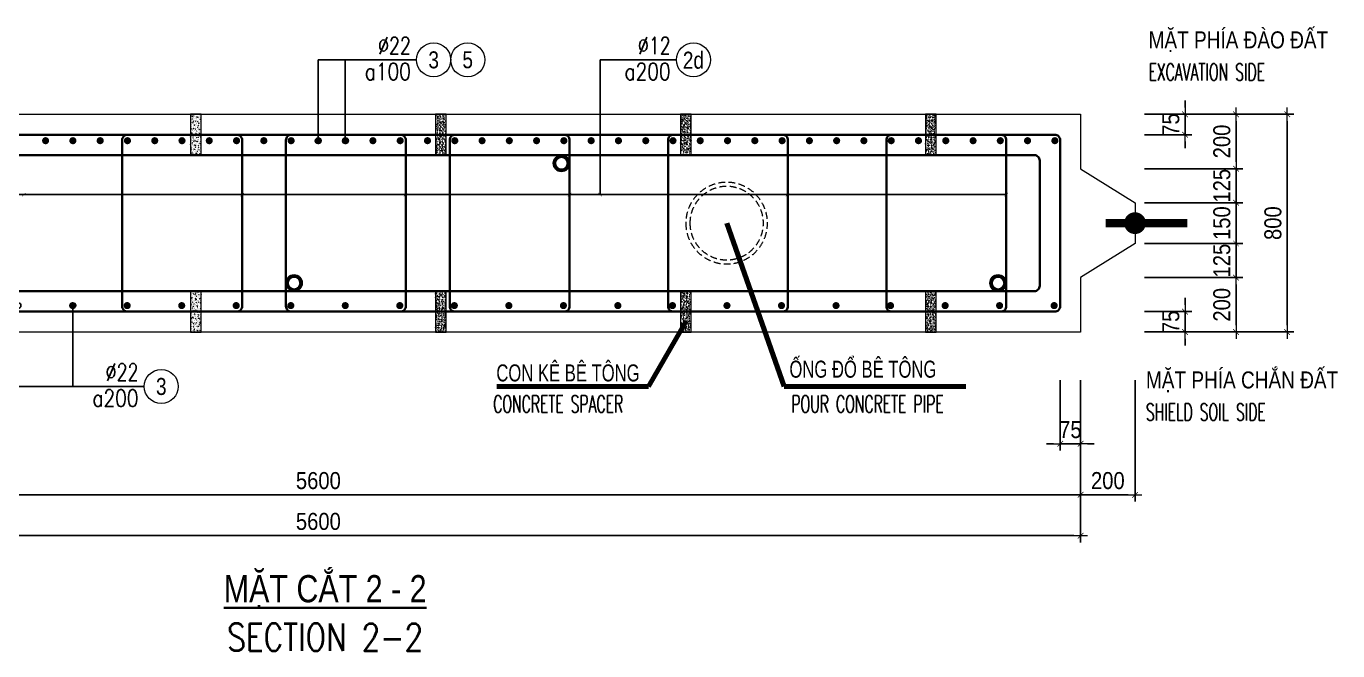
# Model space of a CAD drawing. Header units: millimetres. Extents: x -642477 to 1168880, y -27982 to 330379.
# Drawn here: x 332643 to 347096, y 83720 to 90605 of the extents above; entities that cross this region are included whole.
import ezdxf
from ezdxf.enums import TextEntityAlignment as Align

# ---------------------------------------------------------------- set-up
doc = ezdxf.new("R2010")
doc.units = ezdxf.units.MM
doc.linetypes.add('HIDDEN', pattern=[0.375, 0.25, -0.125])
doc.layers.get('0').update_dxf_attribs({"lineweight": 20})
doc.layers.get('Defpoints').update_dxf_attribs({"color": 151, "lineweight": 9})
for name, color, linetype, lineweight in [('NDC_S_BREAK-LINE', 1, 'Continuous', 15), ('NDC_S_DIAPHGRAM WALL', 3, 'Continuous', 20), ('NDC_S_DIM', 1, 'Continuous', 15), ('NDC_S_ENG TITLE', 3, 'Continuous', 20), ('NDC_S_HATCH MATERIAL', 8, 'Continuous', 13), ('NDC_S_LEADER', 1, 'Continuous', 15), ('NDC_S_LEVEL TEXT', 7, 'Continuous', 20), ('NDC_S_REBAR', 4, 'Continuous', 35), ('NDC_S_VN TEXT', 7, 'Continuous', 20), ('NDC_S_VN TITLE', 6, 'Continuous', 35)]:
    doc.layers.add(name, color=color, linetype=linetype, lineweight=lineweight)
doc.layers.add('NDC_S_REBAR DES.', color=2, linetype='Continuous')
doc.styles.add('ARIAL', font='arial.ttf', dxfattribs={"width": 0.8})
doc.styles.add('NDC_ARIAL', font='arial.ttf', dxfattribs={"width": 0.85})
doc.styles.add('NDC_DIM', font='', dxfattribs={"width": 0.75})
doc.styles.add('NDC_EN TXT', font='romans.shx', dxfattribs={"width": 0.8})
doc.styles.get('NDC_DIM').set_extended_font_data('Dotum')
doc.dimstyles.new('A1-NDC-1-25 (x3)', dxfattribs={"dimscale": 75, "dimtxt": 2.5, "dimasz": 1, "dimexe": 1, "dimexo": 0, "dimgap": 0.8, "dimtad": 1, "dimdec": 0, "dimlfac": 0.333333, "dimdsep": 46, "dimtxsty": 'NDC_ARIAL', "dimblk": 'DIMMARK', "dimcen": 49999.938995, "dimdle": 1.5, "dimclrd": 1, "dimclre": 1, "dimclrt": 3, "dimadec": 0, "dimazin": 0, "dimtfac": 1, "dimtdec": 0, "dimtix": 1, "dimtmove": 2, "dimatfit": 3, "dimfxl": 1, "dimarcsym": 0})
doc.dimstyles.new('NDC_dim_25', dxfattribs={"dimscale": 25, "dimtxt": 2.2, "dimasz": 1.5, "dimexe": 1.5, "dimexo": 2.5, "dimgap": 1, "dimtad": 1, "dimdec": 0, "dimzin": 0, "dimdsep": 46, "dimtxsty": 'NDC_DIM', "dimblk": 'DIMMARK', "dimcen": 0.09, "dimdle": 1.2, "dimclrd": 1, "dimclre": 1, "dimclrt": 3, "dimadec": 0, "dimazin": 0, "dimtfac": 1, "dimtdec": 0, "dimtix": 1, "dimtofl": 0, "dimtmove": 0, "dimatfit": 3, "dimfxl": 6, "dimfxlon": 1, "dimtolj": 1, "dimtzin": 0, "dimarcsym": 0})

# ---------------------------------------------------------------- blocks, each defined once
blk = doc.blocks.new('DIMMARK')
at = {"layer": 'NDC_S_DIM', "color": 1}
blk.add_line((-1.5, 0), (1, 0), dxfattribs=at)
at = {"layer": 'NDC_S_DIM', "color": 2, "const_width": 0.1}
blk.add_lwpolyline([(-0.42, -0.42), (0.42, 0.42)], dxfattribs=at)
blk = doc.blocks.new('Ong sieu am')
at = {"layer": 'NDC_S_HATCH MATERIAL'}
h = blk.add_hatch(dxfattribs=at)
h.set_pattern_fill('ANSI31', color=256, scale=20)
h.set_pattern_definition([(45, (0, 0), (-1.76776695, 1.76776695), [])])
h.paths.add_polyline_path([(-7119.3, 51158.9, 1), (-7179.3, 51158.9, 1)])
h.paths.add_polyline_path([(-7171.3, 51158.9, -1), (-7127.3, 51158.9, -1)], flags=16)
at = {"layer": 'NDC_S_REBAR DES.'}
for radius in [30, 22]:
    blk.add_circle((-7149.3, 51158.9), radius, dxfattribs=at)
blk = doc.blocks.new('ong do BT')
at = {"layer": 'NDC_S_HATCH MATERIAL', "linetype": 'HIDDEN', "ltscale": 100}
for radius in [150, 135]:
    blk.add_circle((-6323.7, 51237.8), radius, dxfattribs=at)
blk = doc.blocks.new('con ke BT')
at = {"layer": 'NDC_S_HATCH MATERIAL'}
h = blk.add_hatch(dxfattribs=at)
h.set_pattern_fill('AR-CONC', color=256, scale=2)
h.set_pattern_definition([(50, (0, 0), (14.3452037, -1.2550427), [1.5, -16.5]), (355, (0, 0), (-2.7750267, 15.0438427), [1.2, -13.2]), (100.451444, (1.195, -0.105), (11.570177, 13.7888), [1.274804, -14.0228422]), (46.1842, (0, 4), (21.3448266, -3.3103856), [2.25, -24.75]), (96.635635, (1.779, 3.724), (18.693239, 19.482372), [1.912207, -21.034275]), (351.184164, (0, 4), (18.693239, 19.482372), [1.8, -19.8]), (21, (2, 3), (11.938141, -8.0523778), [1.5, -16.5]), (326, (2, 3), (4.8663066, 14.503001), [1.2, -13.2]), (71.451445, (2.995, 2.329), (16.8044475, 6.450623), [1.274804, -14.0228422]), (37.5, (0, 0), (0.2431971, 6.6578771), [0, -13.04, 0, -13.4, 0, -13.25]), (7.5, (0, 0), (5.2613907, 7.8882342), [0, -7.64, 0, -12.74, 0, -5.05]), (327.5, (-4.46, 0), (10.6764487, -0.45109743), [0, -5, 0, -15.6, 0, -20.7]), (317.5, (-6.46, 0), (11.6637234, 2.0020996), [0, -6.5, 0, -10.36, 0, -14.7])])
h.paths.add_polyline_path([(-7076.9, 51430.9), (-7116.9, 51430.9), (-7116.9, 51280.9), (-7076.9, 51280.9)])
at = {"layer": 'NDC_S_BREAK-LINE'}
blk.add_lwpolyline([(-7116.9, 51430.9), (-7116.9, 51280.9), (-7076.9, 51280.9), (-7076.9, 51430.9)], close=True, dxfattribs=at)
blk = doc.blocks.new('*U2465')
at = {"layer": 'NDC_S_LEADER', "xscale": 3, "yscale": 3, "zscale": 3}
blk.add_blockref('con ke BT', (21291, -154068), dxfattribs=at)
blk = doc.blocks.new('*U2466')
at = {"layer": 'NDC_S_DIM', "color": 0, "linetype": 'ByBlock', "lineweight": -2, "transparency": 16777216}
for p in [(0, 0), (2700, 0), (5400, 0), (8100, 0), (10800, 0), (13500, 0)]:
    blk.add_blockref('*U2465', p, dxfattribs=at)
blk = doc.blocks.new('*U2467')
at = {"layer": 'NDC_S_LEADER', "xscale": 3, "yscale": 3, "zscale": 3}
blk.add_blockref('con ke BT', (21291, -154068), dxfattribs=at)
blk = doc.blocks.new('*U2468')
at = {"layer": 'NDC_S_DIM', "color": 0, "linetype": 'ByBlock', "lineweight": -2, "transparency": 16777216}
for p in [(0, 0), (2700, 0), (5400, 0), (8100, 0), (10800, 0), (13500, 0)]:
    blk.add_blockref('*U2467', p, dxfattribs=at)
blk = doc.blocks.new('*U366')
blk.add_circle((2.5, 0), 2.5)
at = {"layer": 'NDC_S_VN TEXT', "color": 3, "style": 'NDC_EN TXT'}
for tag, width, p in [('DK2', 0.75, (-0.85, 0.85)), ('KC2', 0.8, (-0.85, -2.97))]:
    blk.add_attdef(tag, text='', height=2.5, dxfattribs=dict(at, width=width)).set_placement(p, align=Align.RIGHT)
at = {"layer": 'NDC_S_VN TEXT', "color": 7, "style": 'ARIAL', "width": 0.8}
blk.add_attdef('SH3', text='', height=2.5, dxfattribs=at).set_placement((2.5, 0), align=Align.MIDDLE)
blk = doc.blocks.new('kata_block_THEP')
at = {"layer": 'NDC_S_REBAR', "color": 0}
for p, q in [((-0.5, 0), (0.5, 0)), ((-0.35, 0.35), (0.35, -0.35)), ((0.35, 0.35), (-0.35, -0.35)), ((0, 0.5), (0, -0.5))]:
    blk.add_line(p, q, dxfattribs=at)
at = {"layer": 'NDC_S_REBAR', "color": 0, "const_width": 0.0833}
blk.add_lwpolyline([(-0.5, 0, 1), (0.5, 0, 1), (-0.5, 0, 1)], format="xyb", dxfattribs=at)
blk = doc.blocks.new('*U2477')
at = {"layer": 'NDC_S_REBAR', "ltscale": 80, "xscale": 72, "yscale": 72, "zscale": 72}
blk.add_blockref('kata_block_THEP', (0, 0), dxfattribs=at)
blk = doc.blocks.new('*U2478')
at = {"layer": 'NDC_S_LEVEL TEXT', "color": 0, "linetype": 'ByBlock', "lineweight": -2, "transparency": 16777216}
for p in [(5408.1, 0), (6009, 0), (6609.9, 0), (7210.8, 0), (7811.7, 0), (8412.6, 0), (9013.5, 0), (9614.4, 0), (10215.3, 0), (10816.2, 0), (11417.1, 0), (12018, 0), (12618.9, 0), (13219.8, 0), (13820.7, 0), (14421.6, 0), (15022.5, 0), (15623.4, 0), (16224.3, 0)]:
    blk.add_blockref('*U2477', p, dxfattribs=at)
blk = doc.blocks.new('*U2479')
at = {"layer": 'NDC_S_REBAR', "ltscale": 80, "xscale": 72, "yscale": 72, "zscale": 72}
blk.add_blockref('kata_block_THEP', (0, 0), dxfattribs=at)
blk = doc.blocks.new('*U2464')
at = {"layer": 'NDC_S_LEVEL TEXT', "color": 0, "linetype": 'ByBlock', "lineweight": -2, "transparency": 16777216}
for p in [(5110.2, 0), (5410.8, 0), (5711.4, 0), (6012, 0), (6312.6, 0), (6613.2, 0), (6913.8, 0), (7214.4, 0), (7515, 0), (7815.6, 0), (8116.2, 0), (8416.8, 0), (8717.4, 0), (9018, 0), (9318.6, 0), (9619.2, 0), (9919.8, 0), (10220.4, 0), (10521, 0), (10821.6, 0), (11122.2, 0), (11422.8, 0), (11723.4, 0), (12024, 0), (12324.6, 0), (12625.2, 0), (12925.8, 0), (13226.4, 0), (13527, 0), (13827.6, 0), (14128.2, 0), (14428.8, 0), (14729.4, 0), (15030, 0), (15330.6, 0), (15631.2, 0), (15931.8, 0), (16232.4, 0)]:
    blk.add_blockref('*U2479', p, dxfattribs=at)
blk = doc.blocks.new('*D2498')
at = {"layer": 'Defpoints', "color": 0, "ltscale": 100, "transparency": 16777216}
for p in [(344967, 87834), (345975, 87834), (344967, 87234)]:
    blk.add_point(p, dxfattribs=at)
at = {"layer": 'NDC_S_DIM', "color": 1, "lineweight": -2, "ltscale": 100, "transparency": 16777216}
for p, q in [((344967, 87834), (346050, 87834)), ((345975, 87309), (345975, 87759)), ((344967, 87234), (346050, 87234))]:
    blk.add_line(p, q, dxfattribs=at)
at = {"layer": 'NDC_S_DIM', "color": 1, "lineweight": -2, "ltscale": 100, "transparency": 16777216, "xscale": 75, "yscale": 75, "zscale": 75}
for p, rotation in [((345975, 87834), 90), ((345975, 87234), 270)]:
    blk.add_blockref('DIMMARK', p, dxfattribs=dict(at, rotation=rotation))
at = {"layer": 'NDC_S_DIM', "color": 3, "ltscale": 100, "transparency": 16777216, "insert": (345819, 87534), "char_height": 187.5, "attachment_point": 5, "rotation": 90, "style": 'NDC_ARIAL'}
blk.add_mtext('200', dxfattribs=at)
blk = doc.blocks.new('*D2499')
at = {"layer": 'Defpoints', "color": 0, "ltscale": 100, "transparency": 16777216}
for p in [(344967, 88209), (345975, 88209), (344967, 87834)]:
    blk.add_point(p, dxfattribs=at)
at = {"layer": 'NDC_S_DIM', "color": 1, "lineweight": -2, "ltscale": 100, "transparency": 16777216}
for p, q in [((345975, 88284), (345975, 88359)), ((344967, 88209), (346050, 88209)), ((345975, 87834), (345975, 88209)), ((344967, 87834), (346050, 87834)), ((345975, 87759), (345975, 87684))]:
    blk.add_line(p, q, dxfattribs=at)
at = {"layer": 'NDC_S_DIM', "color": 1, "lineweight": -2, "ltscale": 100, "transparency": 16777216, "xscale": 75, "yscale": 75, "zscale": 75}
for p, rotation in [((345975, 88209), 270), ((345975, 87834), 90)]:
    blk.add_blockref('DIMMARK', p, dxfattribs=dict(at, rotation=rotation))
at = {"layer": 'NDC_S_DIM', "color": 3, "ltscale": 100, "transparency": 16777216, "insert": (345819, 88021), "char_height": 187.5, "attachment_point": 5, "rotation": 90, "style": 'NDC_ARIAL'}
blk.add_mtext('125', dxfattribs=at)
blk = doc.blocks.new('*D2500')
at = {"layer": 'Defpoints', "color": 0, "ltscale": 100, "transparency": 16777216}
for p in [(344967, 88659), (345975, 88659), (344967, 88209)]:
    blk.add_point(p, dxfattribs=at)
at = {"layer": 'NDC_S_DIM', "color": 1, "lineweight": -2, "ltscale": 100, "transparency": 16777216}
for p, q in [((345975, 88734), (345975, 88809)), ((344967, 88659), (346050, 88659)), ((345975, 88209), (345975, 88659)), ((344967, 88209), (346050, 88209)), ((345975, 88134), (345975, 88059))]:
    blk.add_line(p, q, dxfattribs=at)
at = {"layer": 'NDC_S_DIM', "color": 1, "lineweight": -2, "ltscale": 100, "transparency": 16777216, "xscale": 75, "yscale": 75, "zscale": 75}
for p, rotation in [((345975, 88659), 270), ((345975, 88209), 90)]:
    blk.add_blockref('DIMMARK', p, dxfattribs=dict(at, rotation=rotation))
at = {"layer": 'NDC_S_DIM', "color": 3, "ltscale": 100, "transparency": 16777216, "insert": (345819, 88434), "char_height": 187.5, "attachment_point": 5, "rotation": 90, "style": 'NDC_ARIAL'}
blk.add_mtext('150', dxfattribs=at)
blk = doc.blocks.new('*D2501')
at = {"layer": 'Defpoints', "color": 0, "ltscale": 100, "transparency": 16777216}
for p in [(344967, 89034), (345975, 89034), (344967, 88659)]:
    blk.add_point(p, dxfattribs=at)
at = {"layer": 'NDC_S_DIM', "color": 1, "lineweight": -2, "ltscale": 100, "transparency": 16777216}
for p, q in [((345975, 89109), (345975, 89184)), ((344967, 89034), (346050, 89034)), ((345975, 88659), (345975, 89034)), ((344967, 88659), (346050, 88659)), ((345975, 88584), (345975, 88509))]:
    blk.add_line(p, q, dxfattribs=at)
at = {"layer": 'NDC_S_DIM', "color": 1, "lineweight": -2, "ltscale": 100, "transparency": 16777216, "xscale": 75, "yscale": 75, "zscale": 75}
for p, rotation in [((345975, 89034), 270), ((345975, 88659), 90)]:
    blk.add_blockref('DIMMARK', p, dxfattribs=dict(at, rotation=rotation))
at = {"layer": 'NDC_S_DIM', "color": 3, "ltscale": 100, "transparency": 16777216, "insert": (345819, 88846), "char_height": 187.5, "attachment_point": 5, "rotation": 90, "style": 'NDC_ARIAL'}
blk.add_mtext('125', dxfattribs=at)
blk = doc.blocks.new('*D2502')
at = {"layer": 'Defpoints', "color": 0, "ltscale": 100, "transparency": 16777216}
for p in [(344967, 89634), (345975, 89634), (344967, 89034)]:
    blk.add_point(p, dxfattribs=at)
at = {"layer": 'NDC_S_DIM', "color": 1, "lineweight": -2, "ltscale": 100, "transparency": 16777216}
for p, q in [((344967, 89634), (346050, 89634)), ((345975, 89109), (345975, 89559)), ((344967, 89034), (346050, 89034))]:
    blk.add_line(p, q, dxfattribs=at)
at = {"layer": 'NDC_S_DIM', "color": 1, "lineweight": -2, "ltscale": 100, "transparency": 16777216, "xscale": 75, "yscale": 75, "zscale": 75}
for p, rotation in [((345975, 89634), 90), ((345975, 89034), 270)]:
    blk.add_blockref('DIMMARK', p, dxfattribs=dict(at, rotation=rotation))
at = {"layer": 'NDC_S_DIM', "color": 3, "ltscale": 100, "transparency": 16777216, "insert": (345819, 89334), "char_height": 187.5, "attachment_point": 5, "rotation": 90, "style": 'NDC_ARIAL'}
blk.add_mtext('200', dxfattribs=at)
blk = doc.blocks.new('*D2503')
at = {"layer": 'Defpoints', "color": 0, "ltscale": 100, "transparency": 16777216}
for p in [(344967, 89634), (346538, 89634), (344967, 87234)]:
    blk.add_point(p, dxfattribs=at)
at = {"layer": 'NDC_S_DIM', "color": 1, "lineweight": -2, "ltscale": 100, "transparency": 16777216}
for p, q in [((344967, 89634), (346613, 89634)), ((346538, 87309), (346538, 89559)), ((344967, 87234), (346613, 87234))]:
    blk.add_line(p, q, dxfattribs=at)
at = {"layer": 'NDC_S_DIM', "color": 1, "lineweight": -2, "ltscale": 100, "transparency": 16777216, "xscale": 75, "yscale": 75, "zscale": 75}
for p, rotation in [((346538, 89634), 90), ((346538, 87234), 270)]:
    blk.add_blockref('DIMMARK', p, dxfattribs=dict(at, rotation=rotation))
at = {"layer": 'NDC_S_DIM', "color": 3, "ltscale": 100, "transparency": 16777216, "insert": (346382, 88434), "char_height": 187.5, "attachment_point": 5, "rotation": 90, "style": 'NDC_ARIAL'}
blk.add_mtext('800', dxfattribs=at)
blk = doc.blocks.new('*D2504')
at = {"layer": 'Defpoints', "color": 0, "ltscale": 100, "transparency": 16777216}
for p in [(344967, 87459), (345413, 87459), (344967, 87234)]:
    blk.add_point(p, dxfattribs=at)
at = {"layer": 'NDC_S_DIM', "color": 1, "lineweight": -2, "ltscale": 100, "transparency": 16777216}
for p, q in [((345413, 87534), (345413, 87609)), ((344967, 87459), (345488, 87459)), ((345413, 87234), (345413, 87459)), ((344967, 87234), (345488, 87234)), ((345413, 87159), (345413, 87084))]:
    blk.add_line(p, q, dxfattribs=at)
at = {"layer": 'NDC_S_DIM', "color": 1, "lineweight": -2, "ltscale": 100, "transparency": 16777216, "xscale": 75, "yscale": 75, "zscale": 75}
for p, rotation in [((345413, 87459), 270), ((345413, 87234), 90)]:
    blk.add_blockref('DIMMARK', p, dxfattribs=dict(at, rotation=rotation))
at = {"layer": 'NDC_S_DIM', "color": 3, "ltscale": 100, "transparency": 16777216, "insert": (345257, 87346), "char_height": 187.5, "attachment_point": 5, "rotation": 90, "style": 'NDC_ARIAL'}
blk.add_mtext('75', dxfattribs=at)
blk = doc.blocks.new('*D2505')
at = {"layer": 'Defpoints', "color": 0, "ltscale": 100, "transparency": 16777216}
for p in [(344967, 89634), (345413, 89634), (344967, 89409)]:
    blk.add_point(p, dxfattribs=at)
at = {"layer": 'NDC_S_DIM', "color": 1, "lineweight": -2, "ltscale": 100, "transparency": 16777216}
for p, q in [((345413, 89709), (345413, 89784)), ((344967, 89634), (345488, 89634)), ((345413, 89409), (345413, 89634)), ((344967, 89409), (345488, 89409)), ((345413, 89334), (345413, 89259))]:
    blk.add_line(p, q, dxfattribs=at)
at = {"layer": 'NDC_S_DIM', "color": 1, "lineweight": -2, "ltscale": 100, "transparency": 16777216, "xscale": 75, "yscale": 75, "zscale": 75}
for p, rotation in [((345413, 89634), 270), ((345413, 89409), 90)]:
    blk.add_blockref('DIMMARK', p, dxfattribs=dict(at, rotation=rotation))
at = {"layer": 'NDC_S_DIM', "color": 3, "ltscale": 100, "transparency": 16777216, "insert": (345257, 89521), "char_height": 187.5, "attachment_point": 5, "rotation": 90, "style": 'NDC_ARIAL'}
blk.add_mtext('75', dxfattribs=at)
blk = doc.blocks.new('*D2507')
at = {"layer": 'Defpoints', "color": 0, "ltscale": 100, "transparency": 16777216}
for p in [(344037, 86704), (344262, 86704), (344262, 86002)]:
    blk.add_point(p, dxfattribs=at)
at = {"layer": 'NDC_S_DIM', "color": 1, "lineweight": -2, "ltscale": 100, "transparency": 16777216}
for p, q in [((344037, 86704), (344037, 85927)), ((344262, 86704), (344262, 85927)), ((343962, 86002), (343887, 86002)), ((344037, 86002), (344262, 86002)), ((344337, 86002), (344412, 86002))]:
    blk.add_line(p, q, dxfattribs=at)
at = {"layer": 'NDC_S_DIM', "color": 1, "lineweight": -2, "ltscale": 100, "transparency": 16777216, "xscale": 75, "yscale": 75, "zscale": 75}
blk.add_blockref('DIMMARK', (344037, 86002), dxfattribs=at)
at = {"layer": 'NDC_S_DIM', "color": 1, "lineweight": -2, "ltscale": 100, "transparency": 16777216, "xscale": 75, "yscale": 75, "zscale": 75, "rotation": 180}
blk.add_blockref('DIMMARK', (344262, 86002), dxfattribs=at)
at = {"layer": 'NDC_S_DIM', "color": 3, "ltscale": 100, "transparency": 16777216, "insert": (344149, 86157), "char_height": 187.5, "attachment_point": 5, "style": 'NDC_ARIAL'}
blk.add_mtext('75', dxfattribs=at)
blk = doc.blocks.new('*D2509')
at = {"layer": 'Defpoints', "color": 0, "ltscale": 100, "transparency": 16777216}
for p in [(327462, 86704), (344262, 86704), (344262, 85439)]:
    blk.add_point(p, dxfattribs=at)
at = {"layer": 'NDC_S_DIM', "color": 1, "lineweight": -2, "ltscale": 100, "transparency": 16777216}
for p, q in [((327462, 86704), (327462, 85364)), ((344262, 86704), (344262, 85364)), ((327537, 85439), (344187, 85439))]:
    blk.add_line(p, q, dxfattribs=at)
at = {"layer": 'NDC_S_DIM', "color": 1, "lineweight": -2, "ltscale": 100, "transparency": 16777216, "xscale": 75, "yscale": 75, "zscale": 75, "rotation": 180}
blk.add_blockref('DIMMARK', (327462, 85439), dxfattribs=at)
at = {"layer": 'NDC_S_DIM', "color": 1, "lineweight": -2, "ltscale": 100, "transparency": 16777216, "xscale": 75, "yscale": 75, "zscale": 75}
blk.add_blockref('DIMMARK', (344262, 85439), dxfattribs=at)
at = {"layer": 'NDC_S_DIM', "color": 3, "ltscale": 100, "transparency": 16777216, "insert": (335862, 85595), "char_height": 187.5, "attachment_point": 5, "style": 'NDC_ARIAL'}
blk.add_mtext('5600', dxfattribs=at)
blk = doc.blocks.new('*D2510')
at = {"layer": 'Defpoints', "color": 0, "ltscale": 100, "transparency": 16777216}
for p in [(344262, 86704), (344862, 86704), (344862, 85439)]:
    blk.add_point(p, dxfattribs=at)
at = {"layer": 'NDC_S_DIM', "color": 1, "lineweight": -2, "ltscale": 100, "transparency": 16777216}
for p, q in [((344262, 86704), (344262, 85364)), ((344862, 86704), (344862, 85364)), ((344337, 85439), (344787, 85439))]:
    blk.add_line(p, q, dxfattribs=at)
at = {"layer": 'NDC_S_DIM', "color": 1, "lineweight": -2, "ltscale": 100, "transparency": 16777216, "xscale": 75, "yscale": 75, "zscale": 75, "rotation": 180}
blk.add_blockref('DIMMARK', (344262, 85439), dxfattribs=at)
at = {"layer": 'NDC_S_DIM', "color": 1, "lineweight": -2, "ltscale": 100, "transparency": 16777216, "xscale": 75, "yscale": 75, "zscale": 75}
blk.add_blockref('DIMMARK', (344862, 85439), dxfattribs=at)
at = {"layer": 'NDC_S_DIM', "color": 3, "ltscale": 100, "transparency": 16777216, "insert": (344562, 85595), "char_height": 187.5, "attachment_point": 5, "style": 'NDC_ARIAL'}
blk.add_mtext('200', dxfattribs=at)
blk = doc.blocks.new('*D2511')
at = {"layer": 'Defpoints', "color": 0, "ltscale": 100, "transparency": 16777216}
for p in [(327462, 86704), (344262, 86704), (344262, 84989)]:
    blk.add_point(p, dxfattribs=at)
at = {"layer": 'NDC_S_DIM', "color": 1, "lineweight": -2, "ltscale": 100, "transparency": 16777216}
for p, q in [((327462, 86704), (327462, 84914)), ((344262, 86704), (344262, 84914)), ((327537, 84989), (344187, 84989))]:
    blk.add_line(p, q, dxfattribs=at)
at = {"layer": 'NDC_S_DIM', "color": 1, "lineweight": -2, "ltscale": 100, "transparency": 16777216, "xscale": 75, "yscale": 75, "zscale": 75, "rotation": 180}
blk.add_blockref('DIMMARK', (327462, 84989), dxfattribs=at)
at = {"layer": 'NDC_S_DIM', "color": 1, "lineweight": -2, "ltscale": 100, "transparency": 16777216, "xscale": 75, "yscale": 75, "zscale": 75}
blk.add_blockref('DIMMARK', (344262, 84989), dxfattribs=at)
at = {"layer": 'NDC_S_DIM', "color": 3, "ltscale": 100, "transparency": 16777216, "insert": (335862, 85145), "char_height": 187.5, "attachment_point": 5, "style": 'NDC_ARIAL'}
blk.add_mtext('5600', dxfattribs=at)

msp = doc.modelspace()

# ---------------------------------------------------------------- linework, layer by layer
at = {"layer": 'NDC_S_DIAPHGRAM WALL', "ltscale": 0.01}
for p, q in [((344261.6, 89633.8), (344261.6, 89033.8)), ((344261.6, 89033.8), (344861.6, 88658.8)), ((344861.6, 88658.8), (344861.6, 88208.8)), ((344861.6, 88208.8), (344261.6, 87833.8)), ((344261.6, 87833.8), (344261.6, 87233.8)), ((344261.6, 87233.8), (327461.6, 87233.8))]:
    msp.add_line(p, q, dxfattribs=at)
msp.add_lwpolyline([(327461.6, 89633.8), (344261.6, 89633.8)], dxfattribs=at)
at = {"layer": 'NDC_S_DIAPHGRAM WALL', "ltscale": 50, "const_width": 90}
msp.add_lwpolyline([(344539.5, 88433.8), (345439.5, 88433.8)], dxfattribs=at)
at = {"layer": 'NDC_S_DIAPHGRAM WALL', "ltscale": 50, "const_width": 120}
msp.add_lwpolyline([(344801.6, 88433.8, 1), (344921.6, 88433.8, 1)], format="xyb", close=True, dxfattribs=at)
at = {"layer": 'NDC_S_DIM'}
msp.add_circle((337507.6, 90233.8), 187.5, dxfattribs=at)
at = {"layer": 'NDC_S_REBAR'}
msp.add_lwpolyline([(327686.6, 87518.8, 0.4142136), (327746.6, 87458.8), (343976.6, 87458.8, 0.4142136), (344036.6, 87518.8), (344036.6, 89348.8, 0.4142136), (343976.6, 89408.8), (327746.6, 89408.8, 0.4142136), (327686.6, 89348.8), (327686.6, 87518.8)], format="xyb", dxfattribs=at)
for points in [[(333760.5, 89408.8), (334961.8, 89408.8, -0.4142136), (335021.8, 89348.8), (335021.8, 87518.8, -0.4142136), (334961.8, 87458.8), (333760.5, 87458.8, -0.4142136), (333700.5, 87518.8), (333700.5, 89348.8, -0.4142136)], [(335565, 89408.8), (336766.3, 89408.8, -0.4142136), (336826.3, 89348.8), (336826.3, 87518.8, -0.4142136), (336766.3, 87458.8), (335565, 87458.8, -0.4142136), (335505, 87518.8), (335505, 89348.8, -0.4142136)], [(337369.5, 89408.8), (338570.8, 89408.8, -0.4142136), (338630.8, 89348.8), (338630.8, 87518.8, -0.4142136), (338570.8, 87458.8), (337369.5, 87458.8, -0.4142136), (337309.5, 87518.8), (337309.5, 89348.8, -0.4142136)], [(339775.5, 89408.8), (340976.8, 89408.8, -0.4142136), (341036.8, 89348.8), (341036.8, 87518.8, -0.4142136), (340976.8, 87458.8), (339775.5, 87458.8, -0.4142136), (339715.5, 87518.8), (339715.5, 89348.8, -0.4142136)], [(342181.5, 89408.8), (343382.8, 89408.8, -0.4142136), (343442.8, 89348.8), (343442.8, 87518.8, -0.4142136), (343382.8, 87458.8), (342181.5, 87458.8, -0.4142136), (342121.5, 87518.8), (342121.5, 89348.8, -0.4142136)], [(327971.6, 89183.8), (343751.6, 89183.8, -0.4142136), (343811.6, 89123.8), (343811.6, 87743.8, -0.4142136), (343751.6, 87683.8), (327971.6, 87683.8, -0.4142136), (327911.6, 87743.8), (327911.6, 89123.8, -0.4142136)]]:
    msp.add_lwpolyline(points, format="xyb", close=True, dxfattribs=at)

# ---------------------------------------------------------------- block references
at = {"layer": 'NDC_S_DIM', "ltscale": 80, "xscale": 75, "yscale": 75, "zscale": 75}
for p, values in [((336945.1, 90233.8), {'SH3': '3', 'DK2': '%%c22', 'KC2': 'a100'}), ((339807.9, 90233.8), {'SH3': '2d', 'DK2': '%%c12', 'KC2': 'a200'}), ((333943.3, 86633.7), {'SH3': '3', 'DK2': '%%c22', 'KC2': 'a200'})]:
    msp.add_blockref('*U366', p, dxfattribs=at).add_auto_attribs(values)
at = {"layer": 'NDC_S_DIM'}
for name, p in [('*U2466', (329111.6, 89408.8)), ('*U2468', (329111.6, 87458.8))]:
    msp.add_blockref(name, p, dxfattribs=at)
at = {"layer": 'NDC_S_LEADER', "yscale": 3, "zscale": 3}
for name, p, xscale in [('Ong sieu am', (359988.7, -64382.8), 3), ('ong do BT', (321390.4, -65279.7), -3), ('Ong sieu am', (357042.9, -65702.8), 3)]:
    msp.add_blockref(name, p, dxfattribs=dict(at, xscale=xscale))
at = {"layer": 'NDC_S_LEADER', "xscale": -3, "yscale": 3, "zscale": 3, "rotation": 180}
msp.add_blockref('Ong sieu am', (364800.7, 241250.3), dxfattribs=at)
at = {"layer": 'NDC_S_LEVEL TEXT'}
msp.add_blockref('*U2464', (327746.1, 89342.8), dxfattribs=at)
at = {"layer": 'NDC_S_LEVEL TEXT', "extrusion": (0, 0, -1), "zscale": -1, "rotation": 180}
msp.add_blockref('*U2478', (-327746.1, 87524.8), dxfattribs=at)

# ---------------------------------------------------------------- texts
at = {"layer": 'NDC_S_ENG TITLE', "style": 'NDC_EN TXT', "width": 0.6}
for s, p in [('EXCAVATION SIDE', (345011.3, 90099.4)), ('CONCRETE SPACER', (337789.4, 86440.1)), ('POUR CONCRETE PIPE', (341074.7, 86440.1)), ('SHIELD SOIL SIDE', (344982.2, 86350.9))]:
    msp.add_text(s, height=187.5, dxfattribs=at).set_placement(p, align=Align.MIDDLE_LEFT)
at = {"layer": 'NDC_S_ENG TITLE', "style": 'NDC_EN TXT', "width": 0.8}
msp.add_text('SECTION 2-2', height=300, dxfattribs=at).set_placement((335937, 83870.1), align=Align.MIDDLE)
at = {"layer": 'NDC_S_LEVEL TEXT', "style": 'NDC_ARIAL'}
for s, width, p in [('MẶT PHÍA ĐÀO ĐẤT', 0.8, (345011.3, 90454.1)), ('CON KÊ BÊ TÔNG', 0.7, (337823.3, 86782.9)), ('ỐNG ĐỔ BÊ TÔNG', 0.7, (341053.2, 86824.2)), ('MẶT PHÍA CHẮN ĐẤT', 0.8, (344982.2, 86705.6))]:
    msp.add_text(s, height=187.5, dxfattribs=dict(at, width=width)).set_placement(p, align=Align.MIDDLE_LEFT)
at = {"layer": 'NDC_S_VN TEXT', "color": 7, "style": 'ARIAL', "width": 0.8}
msp.add_text('5', height=187.5, dxfattribs=at).set_placement((337507.6, 90233.8), align=Align.MIDDLE)
at = {"layer": 'NDC_S_VN TITLE', "style": 'NDC_ARIAL', "width": 0.8}
msp.add_text('%%UMẶT CẮT 2 - 2', height=300, dxfattribs=at).set_placement((335937, 84416.6), align=Align.MIDDLE)

# ---------------------------------------------------------------- dimensions: what is measured, and where the dimension line sits
at = {"layer": 'NDC_S_DIM', "ltscale": 100}
for base, p1, p2, picture, middle in [((345412.5, 89633.8), (344967.3, 89408.8), (344967.3, 89633.8), '*D2505', (345257.2, 89521.3)), ((345975, 89633.8), (344967.3, 89033.8), (344967.3, 89633.8), '*D2502', (345819.3, 89333.8)), ((346537.5, 89633.8), (344967.3, 87233.8), (344967.3, 89633.8), '*D2503', (346381.8, 88433.8)), ((345975, 89033.8), (344967.3, 88658.8), (344967.3, 89033.8), '*D2501', (345819.3, 88846.3)), ((345975, 88658.8), (344967.3, 88208.8), (344967.3, 88658.8), '*D2500', (345819.3, 88433.8)), ((345975, 88208.8), (344967.3, 87833.8), (344967.3, 88208.8), '*D2499', (345819.3, 88021.3)), ((345975, 87833.8), (344967.3, 87233.8), (344967.3, 87833.8), '*D2498', (345819.3, 87533.8)), ((345412.5, 87458.8), (344967.3, 87233.8), (344967.3, 87458.8), '*D2504', (345257.2, 87346.3))]:
    dim = msp.add_linear_dim(base=base, p1=p1, p2=p2, angle=90, dimstyle='A1-NDC-1-25 (x3)', dxfattribs=at)
    dim.commit()
    dim.dimension.update_dxf_attribs({"geometry": picture, "text_midpoint": middle})
for base, p1, p2, picture, middle in [((344261.6, 85439.1), (327461.6, 86704.2), (344261.6, 86704.2), '*D2509', (335861.6, 85594.8)), ((344261.6, 84989.1), (327461.6, 86704.2), (344261.6, 86704.2), '*D2511', (335861.6, 85144.8)), ((344261.6, 86001.6), (344036.6, 86704.2), (344261.6, 86704.2), '*D2507', (344149.1, 86156.9)), ((344861.6, 85439.1), (344261.6, 86704.2), (344861.6, 86704.2), '*D2510', (344561.6, 85594.8))]:
    dim = msp.add_linear_dim(base=base, p1=p1, p2=p2, dimstyle='A1-NDC-1-25 (x3)', dxfattribs=at)
    dim.commit()
    dim.dimension.update_dxf_attribs({"geometry": picture, "text_midpoint": middle})

# ---------------------------------------------------------------- leaders
at = {"layer": 'NDC_S_LEADER'}
for points, override in [([(335858.4, 89342.8), (335858.4, 90233.8), (336945.1, 90233.8)], {"dimasz": 2.5, "dimldrblk": 'DotBlank'}), ([(336158.7, 89342.8), (336158.7, 90233.8), (336945.1, 90233.8)], {"dimasz": 2.5, "dimldrblk": 'DotBlank'}), ([(338966.2, 88748), (338966.2, 90233.8), (339807.9, 90233.8)], {"dimldrblk": 'ArchTick'}), ([(330209.8, 88748), (343434, 88748)], {"dimldrblk": 'ArchTick'}), ([(343442.8, 88748), (330213.1, 88748)], {"dimldrblk": 'ArchTick'}), ([(332615.8, 88748), (343434, 88748)], {"dimldrblk": 'ArchTick'}), ([(335021.8, 88748), (343434, 88748)], {"dimldrblk": 'ArchTick'}), ([(336821.9, 88748), (343434, 88748)], {"dimldrblk": 'ArchTick'}), ([(338630.8, 88748), (343434, 88748)], {"dimldrblk": 'ArchTick'}), ([(341032.4, 88748), (343434, 88748)], {"dimldrblk": 'ArchTick'}), ([(340361.6, 88433.8), (340996.9, 86633.7), (342998.3, 86633.7)], {"dimasz": 4.5, "dimlwd": 65533}), ([(332553.3, 87524.8), (332553.3, 86633.7), (333943.3, 86633.7)], {"dimasz": 2.5, "dimldrblk": 'DotBlank'}), ([(333156.9, 87524.8), (333156.9, 86633.7), (333943.3, 86633.7)], {"dimasz": 2.5, "dimldrblk": 'DotBlank'}), ([(339916.8, 87354.6), (339500.8, 86633.7), (337828.8, 86633.7)], {"dimasz": 4.5, "dimlwd": 65533})]:
    msp.add_leader(points, dimstyle='NDC_dim_25', override=override, dxfattribs=at)

doc.saveas('drawing.dxf')
